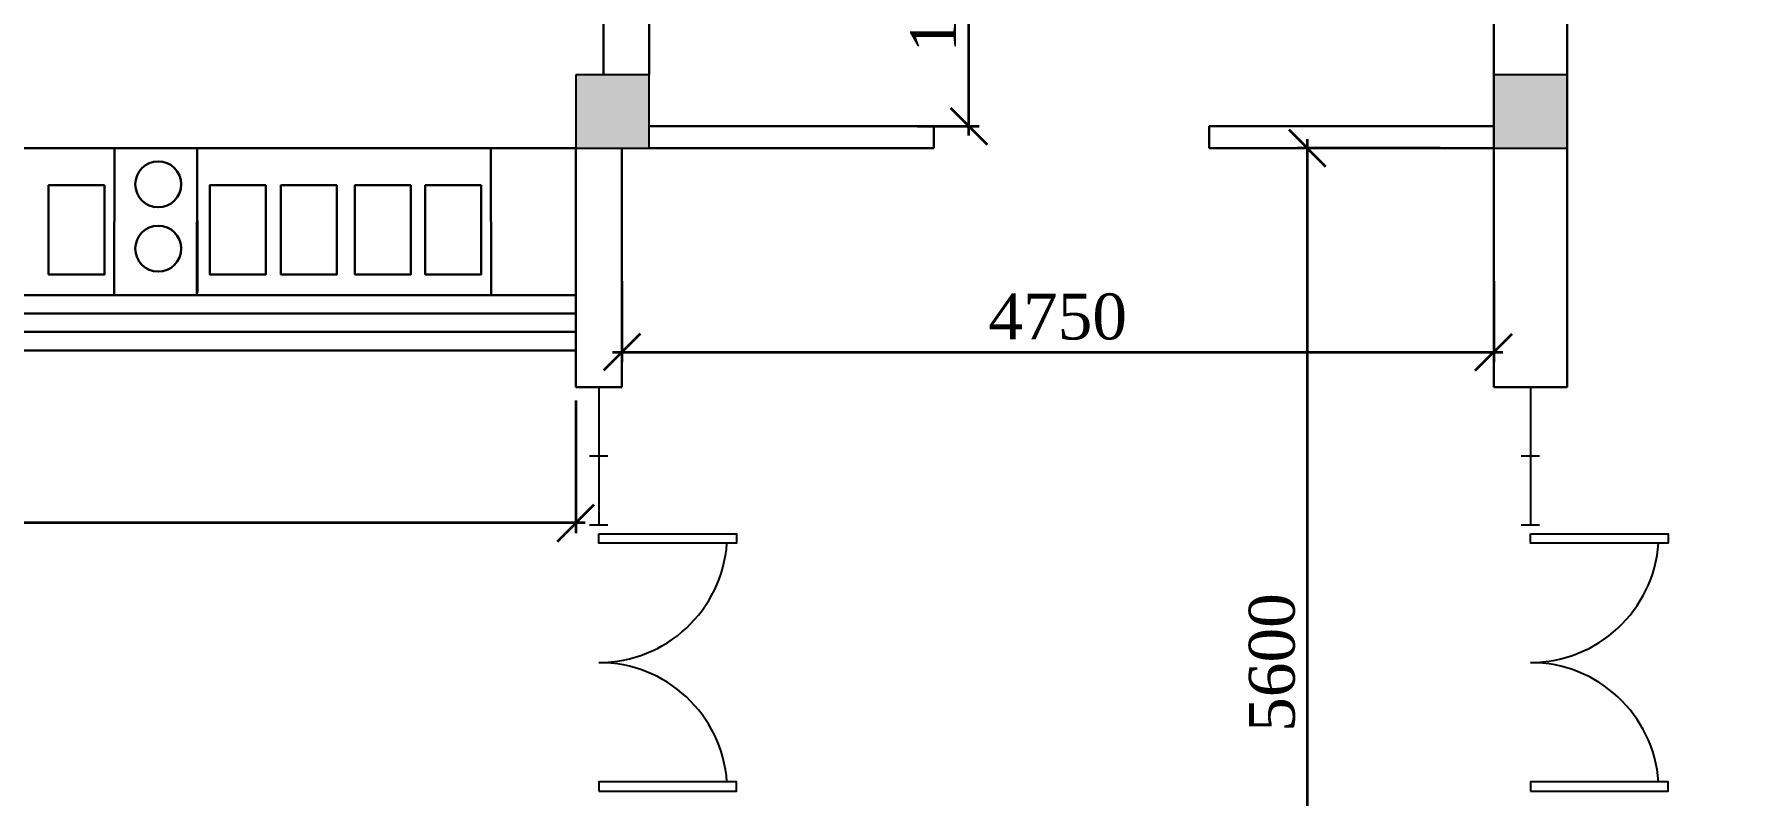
# Model space of a CAD drawing. Header units: inches. Extents: x 2870606 to 3671143, y -733551 to -473558.
# Drawn here: x 2914246 to 2923596, y -675029 to -670883 of the extents above; entities that cross this region are included whole.
import ezdxf

# ---------------------------------------------------------------- set-up
doc = ezdxf.new("R2010")
doc.units = ezdxf.units.IN
doc.header["$MEASUREMENT"] = 0
doc.styles.add('J~stule', font='dutch.ttf')
doc.dimstyles.new('J~style', dxfattribs={"dimscale": 100, "dimtxt": 2.5, "dimasz": 2, "dimexe": 0.55, "dimexo": 0.725, "dimtad": 1, "dimdec": 0, "dimdsep": 46, "dimtxsty": 'J~stule', "dimblk": 'OBLIQUE', "dimcen": 2, "dimdle": 0.5, "dimadec": 0, "dimazin": 0, "dimtfac": 1, "dimtdec": 0, "dimtmove": 0, "dimatfit": 3, "dimfxl": 1, "dimarcsym": 0})

# ---------------------------------------------------------------- blocks, each defined once
blk = doc.blocks.new('_Oblique')
at = {"color": 0, "linetype": 'ByBlock', "lineweight": -2}
blk.add_line((-0.5, -0.5), (0.5, 0.5), dxfattribs=at)
blk = doc.blocks.new('*D119')
at = {"color": 0, "lineweight": -2, "transparency": 16777216}
for p, q in [((3165638.2, -563817.3), (3165638.2, -564539.9)), ((3184238.2, -563817.3), (3184238.2, -564539.9)), ((3184288.2, -564484.9), (3165588.2, -564484.9))]:
    blk.add_line(p, q, dxfattribs=at)
at = {"layer": 'Defpoints', "color": 0, "lineweight": 35, "transparency": 16777216}
for p in [(3165638.2, -563744.8), (3184238.2, -563744.8), (3165638.2, -564484.9)]:
    blk.add_point(p, dxfattribs=at)
at = {"color": 0, "lineweight": -2, "transparency": 16777216, "xscale": 200, "yscale": 200, "zscale": 200, "rotation": 180}
blk.add_blockref('_Oblique', (3165638.2, -564484.9), dxfattribs=at)
at = {"color": 0, "lineweight": -2, "transparency": 16777216, "xscale": 200, "yscale": 200, "zscale": 200}
blk.add_blockref('_Oblique', (3184238.2, -564484.9), dxfattribs=at)
at = {"color": 0, "transparency": 16777216, "insert": (3174938.2, -564293.9), "char_height": 250, "attachment_point": 5, "style": 'J~stule'}
blk.add_mtext('18600', dxfattribs=at)
blk = doc.blocks.new('*D122')
at = {"color": 0, "lineweight": -2, "transparency": 16777216}
for p, q in [((3184488.2, -563167.3), (3184488.2, -563610)), ((3189238.2, -563167.3), (3189238.2, -563610)), ((3184438.2, -563555), (3189288.2, -563555))]:
    blk.add_line(p, q, dxfattribs=at)
at = {"layer": 'Defpoints', "color": 0, "lineweight": 35, "transparency": 16777216}
for p in [(3184488.2, -563094.8), (3189238.2, -563094.8), (3189238.2, -563555)]:
    blk.add_point(p, dxfattribs=at)
at = {"color": 0, "lineweight": -2, "transparency": 16777216, "xscale": 200, "yscale": 200, "zscale": 200, "rotation": 180}
blk.add_blockref('_Oblique', (3184488.2, -563555), dxfattribs=at)
at = {"color": 0, "lineweight": -2, "transparency": 16777216, "xscale": 200, "yscale": 200, "zscale": 200}
blk.add_blockref('_Oblique', (3189238.2, -563555), dxfattribs=at)
at = {"color": 0, "transparency": 16777216, "insert": (3186863.2, -563362.3), "char_height": 250, "attachment_point": 5, "style": 'J~stule'}
blk.add_mtext('4750', dxfattribs=at)
blk = doc.blocks.new('*D123')
at = {"color": 0, "lineweight": -2, "transparency": 16777216}
for p, q in [((3188224, -568094.8), (3188224, -562394.8)), ((3188945.9, -562444.8), (3188169, -562444.8)), ((3188945.9, -568044.8), (3188169, -568044.8))]:
    blk.add_line(p, q, dxfattribs=at)
at = {"layer": 'Defpoints', "color": 0, "lineweight": 35, "transparency": 16777216}
for p in [(3188224, -562444.8), (3189018.4, -562444.8, -28), (3189018.4, -568044.8)]:
    blk.add_point(p, dxfattribs=at)
at = {"color": 0, "lineweight": -2, "transparency": 16777216, "xscale": 200, "yscale": 200, "zscale": 200}
for p, rotation in [((3188224, -562444.8), 90), ((3188224, -568044.8), 270)]:
    blk.add_blockref('_Oblique', p, dxfattribs=dict(at, rotation=rotation))
at = {"color": 0, "transparency": 16777216, "insert": (3188031.3, -565244.8), "char_height": 250, "attachment_point": 5, "rotation": 90, "style": 'J~stule'}
blk.add_mtext('5600', dxfattribs=at)
blk = doc.blocks.new('*D124')
at = {"color": 0, "lineweight": -2, "transparency": 16777216}
for p, q in [((3186379.6, -562374.8), (3186379.6, -560714.8)), ((3186099.3, -560764.8), (3186434.6, -560764.8)), ((3186099.3, -562324.8), (3186434.6, -562324.8))]:
    blk.add_line(p, q, dxfattribs=at)
at = {"layer": 'Defpoints', "color": 0, "lineweight": 35, "transparency": 16777216}
for p in [(3186026.8, -560764.8), (3186379.6, -560764.8), (3186026.8, -562324.8, -28)]:
    blk.add_point(p, dxfattribs=at)
at = {"color": 0, "lineweight": -2, "transparency": 16777216, "xscale": 200, "yscale": 200, "zscale": 200}
for p, rotation in [((3186379.6, -560764.8), 90), ((3186379.6, -562324.8), 270)]:
    blk.add_blockref('_Oblique', p, dxfattribs=dict(at, rotation=rotation))
at = {"color": 0, "transparency": 16777216, "insert": (3186186.9, -561544.8), "char_height": 250, "attachment_point": 5, "rotation": 90, "style": 'J~stule'}
blk.add_mtext('1560', dxfattribs=at)
blk = doc.blocks.new('dfgfdgf')
h = blk.add_hatch(color=256)
h.dxf.hatch_style = 1
h.paths.add_polyline_path([(3361175.57, -519833.49), (3361175.57, -519433.49), (3360775.57, -519433.49), (3360775.57, -519833.49)])
h = blk.add_hatch(color=256)
h.dxf.hatch_style = 1
h.paths.add_polyline_path([(3366175.57, -519833.49), (3366175.57, -519433.49), (3365775.57, -519433.49), (3365775.57, -519833.49)])
at = {"lineweight": 30}
for p, q in [((3360925.57, -513833.49), (3360925.57, -519433.49)), ((3361175.57, -513833.49), (3361175.57, -519433.49)), ((3361175.57, -519713.49, -28.01), (3362725.61, -519713.49, -28.01)), ((3362725.61, -519713.49), (3362725.61, -519833.49)), ((3364225.61, -519713.49, -28.01), (3365775.57, -519713.49, -28.01)), ((3364225.61, -519713.49), (3364225.61, -519833.49)), ((3348175.57, -519833.49), (3360775.57, -519833.49)), ((3360775.57, -521133.49), (3360775.57, -519833.49)), ((3361025.57, -521133.49), (3361025.57, -519833.49)), ((3361175.66, -519833.49, -28.01), (3362725.61, -519833.49, -28.01)), ((3364225.61, -519833.49, -28.01), (3365775.57, -519833.49, -28.01)), ((3348075.57, -520633.49), (3360775.57, -520633.49)), ((3348075.57, -520733.49), (3360775.57, -520733.49)), ((3348075.57, -520833.49), (3360775.57, -520833.49)), ((3348075.57, -520933.49), (3360775.57, -520933.49)), ((3360775.57, -521133.49), (3361025.57, -521133.49)), ((3365775.57, -521133.49), (3366175.57, -521133.49))]:
    blk.add_line(p, q, dxfattribs=at)
at = {"color": 0, "lineweight": 30, "ltscale": 100}
for p, q in [((3358263.08, -519833.49), (3358261.24, -520633.49)), ((3358713.08, -519833.49), (3358711.31, -520633.49)), ((3358713.1, -519833.49), (3358713.58, -520618.63)), ((3360313.1, -519833.49), (3360313.59, -520633.49))]:
    blk.add_line(p, q, dxfattribs=at)
for p, q in [((3360900.57, -521133.49), (3360900.57, -521883.49)), ((3365975.57, -521133.49), (3365975.57, -521883.49)), ((3360850.57, -521508.49), (3360950.57, -521508.49)), ((3365925.57, -521508.49), (3366025.57, -521508.49)), ((3360850.57, -521883.49), (3360950.57, -521883.49)), ((3365925.57, -521883.49), (3366025.57, -521883.49))]:
    blk.add_line(p, q)
at = {"lineweight": 30}
for points in [[(3365775.57, -521133.49), (3365775.57, -511433.49), (3367175.57, -511433.49)], [(3366175.57, -521133.49), (3366175.57, -511833.49), (3367175.57, -511833.49)]]:
    blk.add_lwpolyline(points, dxfattribs=at)
for points in [[(3360775.57, -519433.49), (3360775.57, -519833.49), (3361175.57, -519833.49), (3361175.57, -519433.49)], [(3365775.57, -519433.49), (3365775.57, -519833.49), (3366175.57, -519833.49), (3366175.57, -519433.49)], [(3360900.57, -521933.49), (3361650.57, -521933.49), (3361650.57, -521983.49), (3360900.57, -521983.49)], [(3365975.57, -521933.49), (3366725.57, -521933.49), (3366725.57, -521983.49), (3365975.57, -521983.49)], [(3360900.57, -523333.49), (3361650.57, -523333.49), (3361650.57, -523283.49), (3360900.57, -523283.49)], [(3365975.57, -523333.49), (3366725.57, -523333.49), (3366725.57, -523283.49), (3365975.57, -523283.49)]]:
    blk.add_lwpolyline(points, close=True)
for points in [[(3358208.03, -520034.27), (3357902.83, -520034.27), (3357902.83, -520520.17), (3358208.03, -520520.17)], [(3359086.73, -520034.27), (3358781.53, -520034.27), (3358781.53, -520520.17), (3359086.73, -520520.17)], [(3359474, -520034.27), (3359168.8, -520034.27), (3359168.8, -520520.17), (3359474, -520520.17)], [(3359877.49, -520034.27), (3359572.29, -520034.27), (3359572.29, -520520.17), (3359877.49, -520520.17)], [(3360260.28, -520034.27), (3359955.08, -520034.27), (3359955.08, -520520.17), (3360260.28, -520520.17)]]:
    blk.add_lwpolyline(points, close=True, dxfattribs=at)
for centre in [(3358500.45, -520029.44), (3358500.45, -520379.74)]:
    blk.add_circle(centre, 125.07, dxfattribs=at)
for centre, start, end in [((3360900.57, -521933.49), 270, 355.903956), ((3365975.57, -521933.49), 270, 355.903956), ((3360900.57, -523333.49), 4.096044, 90), ((3365975.57, -523333.49), 4.096044, 90)]:
    blk.add_arc(centre, 700, start, end)
for base, p1, p2, picture, middle in [((3362917.01, -518153.49), (3362564.18, -519713.49, -28.01), (3362564.18, -518153.49), '*D124', (3362724.31, -518933.49)), ((3364761.4, -519833.49), (3365555.74, -525433.49), (3365555.74, -519833.49, -28.01), '*D123', (3364568.7, -522633.49))]:
    dim = blk.add_linear_dim(base=base, p1=p1, p2=p2, angle=90, dimstyle='J~style', override={"dimdec": 1, "dimtdec": 1})
    dim.commit()
    dim.dimension.update_dxf_attribs({"geometry": picture, "text_midpoint": middle, "insert": (176537.36, 42611.32)})
for base, p1, p2, picture, middle in [((3365775.57, -520943.69), (3361025.57, -520483.49), (3365775.57, -520483.49), '*D122', (3363400.57, -520750.99)), ((3342175.57, -521873.58), (3360775.57, -521133.49), (3342175.57, -521133.49), '*D119', (3351475.57, -521682.53))]:
    dim = blk.add_linear_dim(base=base, p1=p1, p2=p2, dimstyle='J~style', override={"dimdec": 1, "dimtdec": 1})
    dim.commit()
    dim.dimension.update_dxf_attribs({"geometry": picture, "text_midpoint": middle, "insert": (176537.36, 42611.32)})

msp = doc.modelspace()

# ---------------------------------------------------------------- block references
at = {"color": 1, "lineweight": 35}
msp.add_blockref('dfgfdgf', (-443579.5, -151670.23), dxfattribs=at)

doc.saveas('drawing.dxf')
